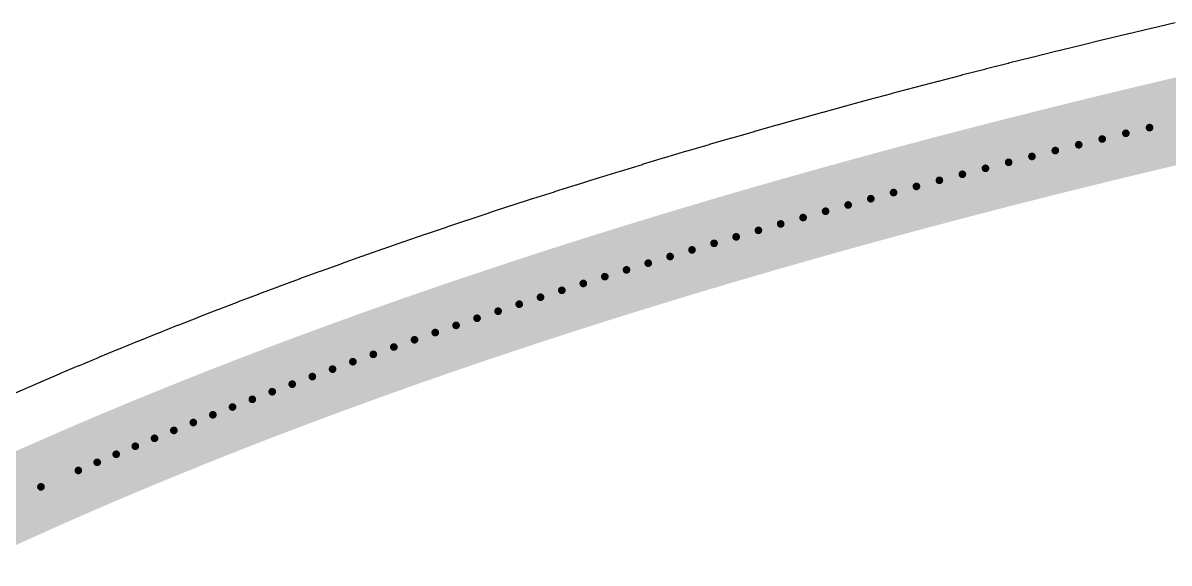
# Model space of a CAD drawing. Header units: millimetres. Extents: x -14 to 86, y -29 to 39.
# Drawn here: x 15.304 to 18.702, y -5.37 to -3.767 of the extents above; entities that cross this region are included whole.
import ezdxf

# ---------------------------------------------------------------- set-up
doc = ezdxf.new("R2010")
doc.units = ezdxf.units.MM
for name, color, linetype in [('BottomLayer', 5, 'Continuous'), ('KeepOutLayer', 6, 'Continuous'), ('Mechanical1', 6, 'Continuous'), ('TopLayer', 1, 'Continuous')]:
    doc.layers.add(name, color=color, linetype=linetype)

msp = doc.modelspace()

# ---------------------------------------------------------------- linework, layer by layer
at = {"layer": 'BottomLayer'}
for p, q in [((18.72041468, -3.7672772), (18.64974172, -3.78385578)), ((18.5778902, -3.80089918), (18.5076846, -3.81774446)), ((18.57826866, -3.80088394), (18.5778902, -3.80089918)), ((18.5786014, -3.80073154), (18.57826866, -3.80088394)), ((18.64904576, -3.78402088), (18.5786014, -3.80073154)), ((18.64940898, -3.784008179999999), (18.64904576, -3.78402088)), ((18.64974172, -3.78385578), (18.64940898, -3.784008179999999)), ((18.43629536, -3.83506726), (18.36656728, -3.8521767)), ((18.43667128, -3.835049479999999), (18.43629536, -3.83506726)), ((18.43700656, -3.83489454), (18.43667128, -3.835049479999999)), ((18.5069734, -3.81791718), (18.43700656, -3.83489454)), ((18.50734424, -3.81790194), (18.5069734, -3.81791718)), ((18.5076846, -3.81774446), (18.50734424, -3.81790194)), ((18.29560984, -3.86978906), (18.2263669, -3.88717028)), ((18.29599592, -3.86976874), (18.29560984, -3.86978906)), ((18.2963439, -3.86960618), (18.29599592, -3.86976874)), ((18.36583068, -3.852359579999999), (18.2963439, -3.86960618)), ((18.36621422, -3.8523418), (18.36583068, -3.852359579999999)), ((18.36656728, -3.8521767), (18.36621422, -3.8523418)), ((18.15588952, -3.90506204), (18.08714188, -3.9227125)), ((18.1562756, -3.90504172), (18.15588952, -3.90506204)), ((18.1566312, -3.90487154), (18.1562756, -3.90504172)), ((18.22562522, -3.8873557), (18.1566312, -3.90487154)), ((18.22601892, -3.88733538), (18.22562522, -3.8873557)), ((18.2263669, -3.88717028), (18.22601892, -3.88733538)), ((18.01710646, -3.94090144), (17.94886428, -3.9588313)), ((18.0175154, -3.94087604), (18.01710646, -3.94090144)), ((18.01787354, -3.94070332), (18.0175154, -3.94087604)), ((18.08636972, -3.92291316), (18.01787354, -3.94070332)), ((18.08677358, -3.9228903), (18.08636972, -3.92291316)), ((18.08714188, -3.9227125), (18.08677358, -3.9228903)), ((17.94808958, -3.9590345), (17.88010394, -3.97709898)), ((17.94850106, -3.959009099999999), (17.94808958, -3.9590345)), ((17.94886428, -3.9588313), (17.94850106, -3.959009099999999)), ((17.81080004, -3.99572734), (17.74333002, -4.01406868)), ((17.81121152, -3.9956994), (17.81080004, -3.99572734)), ((17.8115849, -3.99551398), (17.81121152, -3.9956994)), ((17.879314, -3.9773098), (17.8115849, -3.99551398)), ((17.87973056, -3.97728186), (17.879314, -3.9773098)), ((17.88010394, -3.97709898), (17.87973056, -3.97728186)), ((17.6745138, -4.03299422), (17.60756956, -4.051614959999999)), ((17.67493036, -4.03296374), (17.6745138, -4.03299422)), ((17.67530882, -4.03277324), (17.67493036, -4.03296374)), ((17.74251468, -4.014289659999999), (17.67530882, -4.03277324)), ((17.74294902, -4.01425918), (17.74251468, -4.014289659999999)), ((17.74333002, -4.01406868), (17.74294902, -4.01425918)), ((17.53923086, -4.07084784), (17.4728251, -4.08975306)), ((17.53966774, -4.07081228), (17.53923086, -4.07084784)), ((17.54005636, -4.07061416), (17.53966774, -4.07081228)), ((17.6067339, -4.05184864), (17.54005636, -4.07061416)), ((17.60717586, -4.05181308), (17.6067339, -4.05184864)), ((17.60756956, -4.051614959999999), (17.60717586, -4.05181308)), ((17.40499186, -4.1092882), (17.33912712, -4.12848044)), ((17.40544398, -4.109247559999999), (17.40499186, -4.1092882)), ((17.40585038, -4.10903928), (17.40544398, -4.109247559999999)), ((17.47198944, -4.08999182), (17.40585038, -4.10903928)), ((17.4724314, -4.08995372), (17.47198944, -4.08999182)), ((17.4728251, -4.08975306), (17.4724314, -4.08995372)), ((17.33827368, -4.1287319), (17.27268326, -4.148066379999999)), ((17.33872326, -4.128691259999999), (17.33827368, -4.1287319)), ((17.33912712, -4.12848044), (17.33872326, -4.128691259999999)), ((17.20563488, -4.1680638), (17.14060326, -4.1876853)), ((17.20609208, -4.16802062), (17.20563488, -4.1680638)), ((17.20650356, -4.16780218), (17.20609208, -4.16802062)), ((17.27181204, -4.14832546), (17.20650356, -4.16780218)), ((17.27227178, -4.14828228), (17.27181204, -4.14832546)), ((17.27268326, -4.148066379999999), (17.27227178, -4.14828228)), ((17.07405272, -4.208002759999999), (17.00958498, -4.2279189)), ((17.07453532, -4.20795196), (17.07405272, -4.208002759999999)), ((17.07495696, -4.2077259), (17.07453532, -4.20795196)), ((17.13971172, -4.187957079999999), (17.07495696, -4.2077259)), ((17.14018162, -4.18790882), (17.13971172, -4.187957079999999)), ((17.14060326, -4.1876853), (17.14018162, -4.18790882)), ((17.00868836, -4.2281983), (16.9445051, -4.24825922)), ((17.00916334, -4.2281475), (17.00868836, -4.2281983)), ((17.00958498, -4.2279189), (17.00916334, -4.2281475)), ((16.87876736, -4.26905166), (16.81516576, -4.28940722)), ((16.87926012, -4.268995779999999), (16.87876736, -4.26905166)), ((16.87969446, -4.26875702), (16.87926012, -4.268995779999999)), ((16.94358562, -4.248548779999999), (16.87969446, -4.26875702)), ((16.9440733, -4.24849544), (16.94358562, -4.248548779999999)), ((16.9445051, -4.24825922), (16.9440733, -4.24849544)), ((16.74997158, -4.31052478), (16.68695672, -4.33117752)), ((16.75046942, -4.31046382), (16.74997158, -4.31052478)), ((16.75091138, -4.31021744), (16.75046942, -4.31046382)), ((16.81421834, -4.28971202), (16.75091138, -4.31021744)), ((16.8147238, -4.2896536), (16.81421834, -4.28971202)), ((16.81516576, -4.28940722), (16.8147238, -4.2896536)), ((16.68599152, -4.331495019999999), (16.62327638, -4.35229762)), ((16.68650714, -4.33143152), (16.68599152, -4.331495019999999)), ((16.68695672, -4.33117752), (16.68650714, -4.33143152)), ((16.55889754, -4.37391048), (16.49678438, -4.39501534)), ((16.5594284, -4.37383936), (16.55889754, -4.37391048)), ((16.55989068, -4.3735752), (16.5594284, -4.37383936)), ((16.62230864, -4.3526202), (16.55989068, -4.3735752)), ((16.62282426, -4.35255416), (16.62230864, -4.3526202)), ((16.62327638, -4.35229762), (16.62282426, -4.35255416)), ((16.43297704, -4.41695586), (16.37147094, -4.43836298)), ((16.43351552, -4.416879659999999), (16.43297704, -4.41695586)), ((16.43398796, -4.41660534), (16.43351552, -4.416879659999999)), ((16.49579886, -4.39535062), (16.43398796, -4.41660534)), ((16.49632718, -4.395279499999999), (16.49579886, -4.39535062)), ((16.49678438, -4.39501534), (16.49632718, -4.395279499999999)), ((16.37046002, -4.43871604), (16.30926126, -4.460275559999999)), ((16.37100358, -4.4386373), (16.37046002, -4.43871604)), ((16.37147094, -4.43836298), (16.37100358, -4.4386373)), ((16.24630228, -4.482729159999999), (16.18572836, -4.50459602)), ((16.246856, -4.482645339999999), (16.24630228, -4.482729159999999)), ((16.24733606, -4.48235832), (16.246856, -4.482645339999999)), ((16.30822494, -4.460643859999999), (16.24733606, -4.48235832)), ((16.30877612, -4.46056258), (16.30822494, -4.460643859999999)), ((16.30926126, -4.460275559999999), (16.30877612, -4.46056258)), ((16.18468442, -4.50497702), (16.12442546, -4.52699628)), ((16.18524068, -4.50489066), (16.18468442, -4.50497702)), ((16.18572836, -4.50459602), (16.18524068, -4.50489066)), ((16.06233262, -4.5499655), (16.0027112, -4.57229718)), ((16.06291428, -4.54987152), (16.06233262, -4.5499655)), ((16.06340958, -4.54956672), (16.06291428, -4.54987152)), ((16.12335358, -4.52738998), (16.06340958, -4.54956672)), ((16.12393016, -4.52729854), (16.12335358, -4.52738998)), ((16.12442546, -4.52699628), (16.12393016, -4.52729854)), ((16.00161392, -4.5727112), (15.94231508, -4.59520036)), ((16.0022032, -4.572612139999999), (16.00161392, -4.5727112)), ((16.0027112, -4.57229718), (16.0022032, -4.572612139999999)), ((15.88112648, -4.61869282), (15.82247534, -4.6414944)), ((15.88172846, -4.61858614), (15.88112648, -4.61869282)), ((15.88224408, -4.618261019999999), (15.88172846, -4.61858614)), ((15.94122288, -4.595616919999999), (15.88224408, -4.618261019999999)), ((15.94180962, -4.59551532), (15.94122288, -4.595616919999999)), ((15.94231508, -4.59520036), (15.94180962, -4.59551532)), ((15.82134504, -4.64193636), (15.76301902, -4.664897959999999)), ((15.82195464, -4.641827139999999), (15.82134504, -4.64193636)), ((15.82247534, -4.6414944), (15.82195464, -4.641827139999999)), ((15.70273466, -4.6889289), (15.64507158, -4.712208)), ((15.70335696, -4.68881206), (15.70273466, -4.6889289)), ((15.70388782, -4.68846662), (15.70335696, -4.68881206)), ((15.76187856, -4.66534754), (15.70388782, -4.68846662)), ((15.76249832, -4.665233239999999), (15.76187856, -4.66534754)), ((15.76301902, -4.664897959999999), (15.76249832, -4.665233239999999)), ((15.64391588, -4.712677899999999), (15.58658808, -4.736114479999999)), ((15.64453818, -4.712555979999999), (15.64391588, -4.712677899999999)), ((15.64507158, -4.712208), (15.64453818, -4.712555979999999)), ((15.58539936, -4.7366047), (15.52840938, -4.76020384)), ((15.58603944, -4.736477699999999), (15.58539936, -4.7366047)), ((15.58658808, -4.736114479999999), (15.58603944, -4.736477699999999)), ((15.469362, -4.7849663), (15.4130502, -4.808888019999999)), ((15.47001732, -4.784829139999999), (15.469362, -4.7849663)), ((15.47057104, -4.784455759999999), (15.47001732, -4.784829139999999)), ((15.5272232, -4.7606966), (15.47057104, -4.784455759999999)), ((15.52786836, -4.76056452), (15.5272232, -4.7606966)), ((15.52840938, -4.76020384), (15.52786836, -4.76056452)), ((15.41182846, -4.80941126), (15.3558621, -4.833495539999999)), ((15.41248886, -4.809271559999999), (15.41182846, -4.80941126)), ((15.4130502, -4.808888019999999), (15.41248886, -4.809271559999999)), ((15.35401298, -4.834298179999999), (15.24311404, -4.88295442)), ((15.35501882, -4.834077199999999), (15.35401298, -4.834298179999999)), ((15.3558621, -4.833495539999999), (15.35501882, -4.834077199999999))]:
    msp.add_line(p, q, dxfattribs=at)
at = {"layer": 'KeepOutLayer', "const_width": 0.254}
for points in [[(18.78547424, -4.044622339999999), (18.85638088, -4.0281733)], [(18.64435692, -4.077911579999999), (18.71479874, -4.06120092)], [(18.71479874, -4.06120092), (18.78547424, -4.044622339999999)], [(18.50418194, -4.11173422), (18.57414878, -4.094756859999999)], [(18.57414878, -4.094756859999999), (18.64435692, -4.077911579999999)], [(18.36496708, -4.14609026), (18.43445386, -4.128843659999999)], [(18.43445386, -4.128843659999999), (18.50418194, -4.11173422)], [(18.22673012, -4.18098732), (18.29572414, -4.16347148)], [(18.29572414, -4.16347148), (18.36496708, -4.14609026)], [(18.0894863, -4.21642794), (18.15798248, -4.198637779999999)], [(18.15798248, -4.198637779999999), (18.22673012, -4.18098732)], [(17.95325848, -4.25241974), (18.02124412, -4.234355259999999)], [(18.02124412, -4.234355259999999), (18.0894863, -4.21642794)], [(17.81805936, -4.288965259999999), (17.88552938, -4.270623919999999)], [(17.88552938, -4.270623919999999), (17.95325848, -4.25241974)], [(17.7508535, -4.30744884), (17.81805936, -4.288965259999999)], [(17.61723172, -4.3448351), (17.68390926, -4.32606958)], [(17.68390926, -4.32606958), (17.7508535, -4.30744884)], [(17.4846869, -4.38278778), (17.55082596, -4.36374032)], [(17.55082596, -4.36374032), (17.61723172, -4.3448351)], [(17.35323428, -4.421314499999999), (17.41882216, -4.40198002)], [(17.41882216, -4.40198002), (17.4846869, -4.38278778)], [(17.22289164, -4.46041526), (17.28792326, -4.44079376)], [(17.28792326, -4.44079376), (17.35323428, -4.421314499999999)], [(17.15813942, -4.48018408), (17.22289164, -4.46041526)], [(17.0294935, -4.52016114), (17.09367422, -4.50010022)], [(17.09367422, -4.50010022), (17.15813942, -4.48018408)], [(16.90200074, -4.56072494), (16.96560234, -4.54036938)], [(16.96560234, -4.54036938), (17.0294935, -4.52016114)], [(16.83869378, -4.58123036), (16.90200074, -4.56072494)], [(16.71296378, -4.6226857), (16.77567892, -4.601883099999999)], [(16.77567892, -4.601883099999999), (16.83869378, -4.58123036)], [(16.58843266, -4.66474302), (16.65054582, -4.643638159999999)], [(16.65054582, -4.643638159999999), (16.71296378, -4.6226857)], [(16.52661922, -4.685997739999999), (16.58843266, -4.66474302)], [(16.4039169, -4.72896438), (16.46511566, -4.70740486)], [(16.46511566, -4.70740486), (16.52661922, -4.685997739999999)], [(16.34303056, -4.75067884), (16.4039169, -4.72896438)], [(16.22219768, -4.79456496), (16.28245664, -4.772545699999999)], [(16.28245664, -4.772545699999999), (16.34303056, -4.75067884)], [(16.16225368, -4.8167417), (16.22219768, -4.79456496)], [(16.04332834, -4.86156254), (16.10262972, -4.83907338)], [(16.10262972, -4.83907338), (16.16225368, -4.8167417)], [(15.9256984, -4.90700822), (15.98434954, -4.884206639999999)], [(15.98434954, -4.884206639999999), (16.04332834, -4.86156254)], [(15.86737238, -4.929969819999999), (15.9256984, -4.90700822)], [(15.8093791, -4.9530889), (15.86737238, -4.929969819999999)], [(15.69438822, -4.99980458), (15.75171602, -4.976368)], [(15.75171602, -4.976368), (15.8093791, -4.9530889)], [(15.63739824, -5.023403719999999), (15.69438822, -4.99980458)], [(15.52443428, -5.0710846), (15.58074608, -5.04716288)], [(15.58074608, -5.04716288), (15.63739824, -5.023403719999999)], [(15.46846792, -5.09516888), (15.52443428, -5.0710846)], [(15.35756644, -5.14382512), (15.46846792, -5.09516888)], [(15.2480391, -5.19312652), (15.35756644, -5.14382512)], [(15.13987828, -5.24307054), (15.2480391, -5.19312652)]]:
    msp.add_lwpolyline(points, dxfattribs=at)
at = {"layer": 'KeepOutLayer', "const_width": 0.127}
for points in [[(18.65129874, -4.06120092, 1), (18.77829874, -4.06120092, 1)], [(18.65129874, -4.06120092, 1), (18.77829874, -4.06120092, 1)], [(18.72197424, -4.044622339999999, 1), (18.84897424, -4.044622339999999, 1)], [(18.72197424, -4.044622339999999, 1), (18.84897424, -4.044622339999999, 1)], [(18.51064878, -4.094756859999999, 1), (18.63764878, -4.094756859999999, 1)], [(18.51064878, -4.094756859999999, 1), (18.63764878, -4.094756859999999, 1)], [(18.58085692, -4.077911579999999, 1), (18.70785692, -4.077911579999999, 1)], [(18.58085692, -4.077911579999999, 1), (18.70785692, -4.077911579999999, 1)], [(18.37095386, -4.128843659999999, 1), (18.49795386, -4.128843659999999, 1)], [(18.37095386, -4.128843659999999, 1), (18.49795386, -4.128843659999999, 1)], [(18.44068194, -4.11173422, 1), (18.56768194, -4.11173422, 1)], [(18.44068194, -4.11173422, 1), (18.56768194, -4.11173422, 1)], [(18.23222414, -4.16347148, 1), (18.35922414, -4.16347148, 1)], [(18.23222414, -4.16347148, 1), (18.35922414, -4.16347148, 1)], [(18.30146708, -4.14609026, 1), (18.42846708, -4.14609026, 1)], [(18.30146708, -4.14609026, 1), (18.42846708, -4.14609026, 1)], [(18.09448248, -4.198637779999999, 1), (18.22148248, -4.198637779999999, 1)], [(18.09448248, -4.198637779999999, 1), (18.22148248, -4.198637779999999, 1)], [(18.16323012, -4.18098732, 1), (18.29023012, -4.18098732, 1)], [(18.16323012, -4.18098732, 1), (18.29023012, -4.18098732, 1)], [(17.95774412, -4.234355259999999, 1), (18.08474412, -4.234355259999999, 1)], [(17.95774412, -4.234355259999999, 1), (18.08474412, -4.234355259999999, 1)], [(18.0259863, -4.21642794, 1), (18.1529863, -4.21642794, 1)], [(18.0259863, -4.21642794, 1), (18.1529863, -4.21642794, 1)], [(17.82202938, -4.270623919999999, 1), (17.94902938, -4.270623919999999, 1)], [(17.82202938, -4.270623919999999, 1), (17.94902938, -4.270623919999999, 1)], [(17.88975848, -4.25241974, 1), (18.01675848, -4.25241974, 1)], [(17.88975848, -4.25241974, 1), (18.01675848, -4.25241974, 1)], [(17.75455936, -4.288965259999999, 1), (17.88155936, -4.288965259999999, 1)], [(17.75455936, -4.288965259999999, 1), (17.88155936, -4.288965259999999, 1)], [(17.62040926, -4.32606958, 1), (17.74740926, -4.32606958, 1)], [(17.62040926, -4.32606958, 1), (17.74740926, -4.32606958, 1)], [(17.6873535, -4.30744884, 1), (17.8143535, -4.30744884, 1)], [(17.6873535, -4.30744884, 1), (17.8143535, -4.30744884, 1)], [(17.48732596, -4.36374032, 1), (17.61432596, -4.36374032, 1)], [(17.48732596, -4.36374032, 1), (17.61432596, -4.36374032, 1)], [(17.55373172, -4.3448351, 1), (17.68073172, -4.3448351, 1)], [(17.55373172, -4.3448351, 1), (17.68073172, -4.3448351, 1)], [(17.35532216, -4.40198002, 1), (17.48232216, -4.40198002, 1)], [(17.35532216, -4.40198002, 1), (17.48232216, -4.40198002, 1)], [(17.4211869, -4.38278778, 1), (17.5481869, -4.38278778, 1)], [(17.4211869, -4.38278778, 1), (17.5481869, -4.38278778, 1)], [(17.22442326, -4.44079376, 1), (17.35142326, -4.44079376, 1)], [(17.22442326, -4.44079376, 1), (17.35142326, -4.44079376, 1)], [(17.28973428, -4.421314499999999, 1), (17.41673428, -4.421314499999999, 1)], [(17.28973428, -4.421314499999999, 1), (17.41673428, -4.421314499999999, 1)], [(17.15939164, -4.46041526, 1), (17.28639164, -4.46041526, 1)], [(17.15939164, -4.46041526, 1), (17.28639164, -4.46041526, 1)], [(17.03017422, -4.50010022, 1), (17.15717422, -4.50010022, 1)], [(17.03017422, -4.50010022, 1), (17.15717422, -4.50010022, 1)], [(17.09463942, -4.48018408, 1), (17.22163942, -4.48018408, 1)], [(17.09463942, -4.48018408, 1), (17.22163942, -4.48018408, 1)], [(16.90210234, -4.54036938, 1), (17.02910234, -4.54036938, 1)], [(16.90210234, -4.54036938, 1), (17.02910234, -4.54036938, 1)], [(16.9659935, -4.52016114, 1), (17.0929935, -4.52016114, 1)], [(16.9659935, -4.52016114, 1), (17.0929935, -4.52016114, 1)], [(16.83850074, -4.56072494, 1), (16.96550074, -4.56072494, 1)], [(16.83850074, -4.56072494, 1), (16.96550074, -4.56072494, 1)], [(16.71217892, -4.601883099999999, 1), (16.83917892, -4.601883099999999, 1)], [(16.71217892, -4.601883099999999, 1), (16.83917892, -4.601883099999999, 1)], [(16.77519378, -4.58123036, 1), (16.90219378, -4.58123036, 1)], [(16.77519378, -4.58123036, 1), (16.90219378, -4.58123036, 1)], [(16.58704582, -4.643638159999999, 1), (16.71404582, -4.643638159999999, 1)], [(16.58704582, -4.643638159999999, 1), (16.71404582, -4.643638159999999, 1)], [(16.64946378, -4.6226857, 1), (16.77646378, -4.6226857, 1)], [(16.64946378, -4.6226857, 1), (16.77646378, -4.6226857, 1)], [(16.52493266, -4.66474302, 1), (16.65193266, -4.66474302, 1)], [(16.52493266, -4.66474302, 1), (16.65193266, -4.66474302, 1)], [(16.40161566, -4.70740486, 1), (16.52861566, -4.70740486, 1)], [(16.40161566, -4.70740486, 1), (16.52861566, -4.70740486, 1)], [(16.46311922, -4.685997739999999, 1), (16.59011922, -4.685997739999999, 1)], [(16.46311922, -4.685997739999999, 1), (16.59011922, -4.685997739999999, 1)], [(16.3404169, -4.72896438, 1), (16.4674169, -4.72896438, 1)], [(16.3404169, -4.72896438, 1), (16.4674169, -4.72896438, 1)], [(16.21895664, -4.772545699999999, 1), (16.34595664, -4.772545699999999, 1)], [(16.21895664, -4.772545699999999, 1), (16.34595664, -4.772545699999999, 1)], [(16.27953056, -4.75067884, 1), (16.40653056, -4.75067884, 1)], [(16.27953056, -4.75067884, 1), (16.40653056, -4.75067884, 1)], [(16.15869768, -4.79456496, 1), (16.28569768, -4.79456496, 1)], [(16.15869768, -4.79456496, 1), (16.28569768, -4.79456496, 1)], [(16.03912972, -4.83907338, 1), (16.16612972, -4.83907338, 1)], [(16.03912972, -4.83907338, 1), (16.16612972, -4.83907338, 1)], [(16.09875368, -4.8167417, 1), (16.22575368, -4.8167417, 1)], [(16.09875368, -4.8167417, 1), (16.22575368, -4.8167417, 1)], [(15.92084954, -4.884206639999999, 1), (16.04784954, -4.884206639999999, 1)], [(15.92084954, -4.884206639999999, 1), (16.04784954, -4.884206639999999, 1)], [(15.97982834, -4.86156254, 1), (16.10682834, -4.86156254, 1)], [(15.97982834, -4.86156254, 1), (16.10682834, -4.86156254, 1)], [(15.8621984, -4.90700822, 1), (15.9891984, -4.90700822, 1)], [(15.8621984, -4.90700822, 1), (15.9891984, -4.90700822, 1)], [(15.80387238, -4.929969819999999, 1), (15.93087238, -4.929969819999999, 1)], [(15.80387238, -4.929969819999999, 1), (15.93087238, -4.929969819999999, 1)], [(15.68821602, -4.976368, 1), (15.81521602, -4.976368, 1)], [(15.68821602, -4.976368, 1), (15.81521602, -4.976368, 1)], [(15.7458791, -4.9530889, 1), (15.8728791, -4.9530889, 1)], [(15.7458791, -4.9530889, 1), (15.8728791, -4.9530889, 1)], [(15.63088822, -4.99980458, 1), (15.75788822, -4.99980458, 1)], [(15.63088822, -4.99980458, 1), (15.75788822, -4.99980458, 1)], [(15.51724608, -5.04716288, 1), (15.64424608, -5.04716288, 1)], [(15.51724608, -5.04716288, 1), (15.64424608, -5.04716288, 1)], [(15.57389824, -5.023403719999999, 1), (15.70089824, -5.023403719999999, 1)], [(15.57389824, -5.023403719999999, 1), (15.70089824, -5.023403719999999, 1)], [(15.46093428, -5.0710846, 1), (15.58793428, -5.0710846, 1)], [(15.46093428, -5.0710846, 1), (15.58793428, -5.0710846, 1)], [(15.40496792, -5.09516888, 1), (15.53196792, -5.09516888, 1)], [(15.40496792, -5.09516888, 1), (15.53196792, -5.09516888, 1)], [(15.29406644, -5.14382512, 1), (15.42106644, -5.14382512, 1)], [(15.29406644, -5.14382512, 1), (15.42106644, -5.14382512, 1)], [(15.1845391, -5.19312652, 1), (15.3115391, -5.19312652, 1)], [(15.1845391, -5.19312652, 1), (15.3115391, -5.19312652, 1)]]:
    msp.add_lwpolyline(points, format="xyb", close=True, dxfattribs=at)
at = {"layer": 'Mechanical1', "const_width": 0.02269998}
for points in [[(18.57414878, -4.094756859999999), (18.64435692, -4.077911579999999)], [(18.64435692, -4.077911579999999), (18.71479874, -4.06120092)], [(18.43445386, -4.128843659999999), (18.50418194, -4.11173422)], [(18.50418194, -4.11173422), (18.57414878, -4.094756859999999)], [(18.29572414, -4.16347148), (18.36496708, -4.14609026)], [(18.36496708, -4.14609026), (18.43445386, -4.128843659999999)], [(18.15798248, -4.198637779999999), (18.22673012, -4.18098732)], [(18.22673012, -4.18098732), (18.29572414, -4.16347148)], [(18.02124412, -4.234355259999999), (18.0894863, -4.21642794)], [(18.0894863, -4.21642794), (18.15798248, -4.198637779999999)], [(17.88552938, -4.270623919999999), (17.95325848, -4.25241974)], [(17.95325848, -4.25241974), (18.02124412, -4.234355259999999)], [(17.7508535, -4.30744884), (17.81805936, -4.288965259999999)], [(17.81805936, -4.288965259999999), (17.88552938, -4.270623919999999)], [(17.61723172, -4.3448351), (17.68390926, -4.32606958)], [(17.68390926, -4.32606958), (17.7508535, -4.30744884)], [(17.55082596, -4.36374032), (17.61723172, -4.3448351)], [(17.41882216, -4.40198002), (17.4846869, -4.38278778)], [(17.4846869, -4.38278778), (17.55082596, -4.36374032)], [(17.28792326, -4.44079376), (17.35323428, -4.421314499999999)], [(17.35323428, -4.421314499999999), (17.41882216, -4.40198002)], [(17.15813942, -4.48018408), (17.22289164, -4.46041526)], [(17.22289164, -4.46041526), (17.28792326, -4.44079376)], [(17.09367422, -4.50010022), (17.15813942, -4.48018408)], [(16.96560234, -4.54036938), (17.0294935, -4.52016114)], [(17.0294935, -4.52016114), (17.09367422, -4.50010022)], [(16.83869378, -4.58123036), (16.90200074, -4.56072494)], [(16.90200074, -4.56072494), (16.96560234, -4.54036938)], [(16.77567892, -4.601883099999999), (16.83869378, -4.58123036)], [(16.65054582, -4.643638159999999), (16.71296378, -4.6226857)], [(16.71296378, -4.6226857), (16.77567892, -4.601883099999999)], [(16.52661922, -4.685997739999999), (16.58843266, -4.66474302)], [(16.58843266, -4.66474302), (16.65054582, -4.643638159999999)], [(16.46511566, -4.70740486), (16.52661922, -4.685997739999999)], [(16.34303056, -4.75067884), (16.4039169, -4.72896438)], [(16.4039169, -4.72896438), (16.46511566, -4.70740486)], [(16.28245664, -4.772545699999999), (16.34303056, -4.75067884)], [(16.16225368, -4.8167417), (16.22219768, -4.79456496)], [(16.22219768, -4.79456496), (16.28245664, -4.772545699999999)], [(16.10262972, -4.83907338), (16.16225368, -4.8167417)], [(15.98434954, -4.884206639999999), (16.04332834, -4.86156254)], [(16.04332834, -4.86156254), (16.10262972, -4.83907338)], [(15.9256984, -4.90700822), (15.98434954, -4.884206639999999)], [(15.8093791, -4.9530889), (15.86737238, -4.929969819999999)], [(15.86737238, -4.929969819999999), (15.9256984, -4.90700822)], [(15.75171602, -4.976368), (15.8093791, -4.9530889)], [(15.63739824, -5.023403719999999), (15.69438822, -4.99980458)], [(15.69438822, -4.99980458), (15.75171602, -4.976368)], [(15.58074608, -5.04716288), (15.63739824, -5.023403719999999)], [(15.46846792, -5.09516888), (15.52443428, -5.0710846)], [(15.52443428, -5.0710846), (15.58074608, -5.04716288)], [(15.35756644, -5.14382512), (15.46846792, -5.09516888)], [(15.2480391, -5.19312652), (15.35756644, -5.14382512)]]:
    msp.add_lwpolyline(points, dxfattribs=at)
at = {"layer": 'Mechanical1', "const_width": 0.01134872}
for points in [[(18.63868256, -4.077911579999999, 1), (18.65003128, -4.077911579999999, 1)], [(18.63868256, -4.077911579999999, 1), (18.65003128, -4.077911579999999, 1)], [(18.49850758, -4.11173422, 1), (18.5098563, -4.11173422, 1)], [(18.49850758, -4.11173422, 1), (18.5098563, -4.11173422, 1)], [(18.56847442, -4.094756859999999, 1), (18.57982314, -4.094756859999999, 1)], [(18.56847442, -4.094756859999999, 1), (18.57982314, -4.094756859999999, 1)], [(18.35929272, -4.14609026, 1), (18.37064144, -4.14609026, 1)], [(18.35929272, -4.14609026, 1), (18.37064144, -4.14609026, 1)], [(18.4287795, -4.128843659999999, 1), (18.44012822, -4.128843659999999, 1)], [(18.4287795, -4.128843659999999, 1), (18.44012822, -4.128843659999999, 1)], [(18.22105576, -4.18098732, 1), (18.23240448, -4.18098732, 1)], [(18.22105576, -4.18098732, 1), (18.23240448, -4.18098732, 1)], [(18.29004978, -4.16347148, 1), (18.3013985, -4.16347148, 1)], [(18.29004978, -4.16347148, 1), (18.3013985, -4.16347148, 1)], [(18.08381194, -4.21642794, 1), (18.09516066, -4.21642794, 1)], [(18.08381194, -4.21642794, 1), (18.09516066, -4.21642794, 1)], [(18.15230812, -4.198637779999999, 1), (18.16365684, -4.198637779999999, 1)], [(18.15230812, -4.198637779999999, 1), (18.16365684, -4.198637779999999, 1)], [(17.94758412, -4.25241974, 1), (17.95893284, -4.25241974, 1)], [(17.94758412, -4.25241974, 1), (17.95893284, -4.25241974, 1)], [(18.01556976, -4.234355259999999, 1), (18.02691848, -4.234355259999999, 1)], [(18.01556976, -4.234355259999999, 1), (18.02691848, -4.234355259999999, 1)], [(17.812385, -4.288965259999999, 1), (17.82373372, -4.288965259999999, 1)], [(17.812385, -4.288965259999999, 1), (17.82373372, -4.288965259999999, 1)], [(17.87985502, -4.270623919999999, 1), (17.89120374, -4.270623919999999, 1)], [(17.87985502, -4.270623919999999, 1), (17.89120374, -4.270623919999999, 1)], [(17.6782349, -4.32606958, 1), (17.68958362, -4.32606958, 1)], [(17.6782349, -4.32606958, 1), (17.68958362, -4.32606958, 1)], [(17.74517914, -4.30744884, 1), (17.75652786, -4.30744884, 1)], [(17.74517914, -4.30744884, 1), (17.75652786, -4.30744884, 1)], [(17.61155736, -4.3448351, 1), (17.62290608, -4.3448351, 1)], [(17.61155736, -4.3448351, 1), (17.62290608, -4.3448351, 1)], [(17.47901254, -4.38278778, 1), (17.49036126, -4.38278778, 1)], [(17.47901254, -4.38278778, 1), (17.49036126, -4.38278778, 1)], [(17.5451516, -4.36374032, 1), (17.55650032, -4.36374032, 1)], [(17.5451516, -4.36374032, 1), (17.55650032, -4.36374032, 1)], [(17.34755992, -4.421314499999999, 1), (17.35890864, -4.421314499999999, 1)], [(17.34755992, -4.421314499999999, 1), (17.35890864, -4.421314499999999, 1)], [(17.4131478, -4.40198002, 1), (17.42449652, -4.40198002, 1)], [(17.4131478, -4.40198002, 1), (17.42449652, -4.40198002, 1)], [(17.21721728, -4.46041526, 1), (17.228566, -4.46041526, 1)], [(17.21721728, -4.46041526, 1), (17.228566, -4.46041526, 1)], [(17.2822489, -4.44079376, 1), (17.29359762, -4.44079376, 1)], [(17.2822489, -4.44079376, 1), (17.29359762, -4.44079376, 1)], [(17.15246506, -4.48018408, 1), (17.16381378, -4.48018408, 1)], [(17.15246506, -4.48018408, 1), (17.16381378, -4.48018408, 1)], [(17.02381914, -4.52016114, 1), (17.03516786, -4.52016114, 1)], [(17.02381914, -4.52016114, 1), (17.03516786, -4.52016114, 1)], [(17.08799986, -4.50010022, 1), (17.09934858, -4.50010022, 1)], [(17.08799986, -4.50010022, 1), (17.09934858, -4.50010022, 1)], [(16.89632638, -4.56072494, 1), (16.9076751, -4.56072494, 1)], [(16.89632638, -4.56072494, 1), (16.9076751, -4.56072494, 1)], [(16.95992798, -4.54036938, 1), (16.9712767, -4.54036938, 1)], [(16.95992798, -4.54036938, 1), (16.9712767, -4.54036938, 1)], [(16.83301942, -4.58123036, 1), (16.84436814, -4.58123036, 1)], [(16.83301942, -4.58123036, 1), (16.84436814, -4.58123036, 1)], [(16.70728942, -4.6226857, 1), (16.71863814, -4.6226857, 1)], [(16.70728942, -4.6226857, 1), (16.71863814, -4.6226857, 1)], [(16.77000456, -4.601883099999999, 1), (16.78135328, -4.601883099999999, 1)], [(16.77000456, -4.601883099999999, 1), (16.78135328, -4.601883099999999, 1)], [(16.5827583, -4.66474302, 1), (16.59410702, -4.66474302, 1)], [(16.5827583, -4.66474302, 1), (16.59410702, -4.66474302, 1)], [(16.64487146, -4.643638159999999, 1), (16.65622018, -4.643638159999999, 1)], [(16.64487146, -4.643638159999999, 1), (16.65622018, -4.643638159999999, 1)], [(16.52094486, -4.685997739999999, 1), (16.53229358, -4.685997739999999, 1)], [(16.52094486, -4.685997739999999, 1), (16.53229358, -4.685997739999999, 1)], [(16.39824254, -4.72896438, 1), (16.40959126, -4.72896438, 1)], [(16.39824254, -4.72896438, 1), (16.40959126, -4.72896438, 1)], [(16.4594413, -4.70740486, 1), (16.47079002, -4.70740486, 1)], [(16.4594413, -4.70740486, 1), (16.47079002, -4.70740486, 1)], [(16.3373562, -4.75067884, 1), (16.34870492, -4.75067884, 1)], [(16.3373562, -4.75067884, 1), (16.34870492, -4.75067884, 1)], [(16.21652332, -4.79456496, 1), (16.22787204, -4.79456496, 1)], [(16.21652332, -4.79456496, 1), (16.22787204, -4.79456496, 1)], [(16.27678228, -4.772545699999999, 1), (16.288131, -4.772545699999999, 1)], [(16.27678228, -4.772545699999999, 1), (16.288131, -4.772545699999999, 1)], [(16.15657932, -4.8167417, 1), (16.16792804, -4.8167417, 1)], [(16.15657932, -4.8167417, 1), (16.16792804, -4.8167417, 1)], [(16.03765398, -4.86156254, 1), (16.0490027, -4.86156254, 1)], [(16.03765398, -4.86156254, 1), (16.0490027, -4.86156254, 1)], [(16.09695536, -4.83907338, 1), (16.10830408, -4.83907338, 1)], [(16.09695536, -4.83907338, 1), (16.10830408, -4.83907338, 1)], [(15.97867518, -4.884206639999999, 1), (15.9900239, -4.884206639999999, 1)], [(15.97867518, -4.884206639999999, 1), (15.9900239, -4.884206639999999, 1)], [(15.86169802, -4.929969819999999, 1), (15.87304674, -4.929969819999999, 1)], [(15.86169802, -4.929969819999999, 1), (15.87304674, -4.929969819999999, 1)], [(15.92002404, -4.90700822, 1), (15.93137276, -4.90700822, 1)], [(15.92002404, -4.90700822, 1), (15.93137276, -4.90700822, 1)], [(15.80370474, -4.9530889, 1), (15.81505346, -4.9530889, 1)], [(15.80370474, -4.9530889, 1), (15.81505346, -4.9530889, 1)], [(15.68871386, -4.99980458, 1), (15.70006258, -4.99980458, 1)], [(15.68871386, -4.99980458, 1), (15.70006258, -4.99980458, 1)], [(15.74604166, -4.976368, 1), (15.75739038, -4.976368, 1)], [(15.74604166, -4.976368, 1), (15.75739038, -4.976368, 1)], [(15.63172388, -5.023403719999999, 1), (15.6430726, -5.023403719999999, 1)], [(15.63172388, -5.023403719999999, 1), (15.6430726, -5.023403719999999, 1)], [(15.51875992, -5.0710846, 1), (15.53010864, -5.0710846, 1)], [(15.51875992, -5.0710846, 1), (15.53010864, -5.0710846, 1)], [(15.57507172, -5.04716288, 1), (15.58642044, -5.04716288, 1)], [(15.57507172, -5.04716288, 1), (15.58642044, -5.04716288, 1)], [(15.46279356, -5.09516888, 1), (15.47414228, -5.09516888, 1)], [(15.46279356, -5.09516888, 1), (15.47414228, -5.09516888, 1)], [(15.35189208, -5.14382512, 1), (15.3632408, -5.14382512, 1)], [(15.35189208, -5.14382512, 1), (15.3632408, -5.14382512, 1)]]:
    msp.add_lwpolyline(points, format="xyb", close=True, dxfattribs=at)
at = {"layer": 'TopLayer'}
for p, q in [((18.72041468, -3.7672772), (18.64974172, -3.78385578)), ((18.5778902, -3.80089918), (18.5076846, -3.81774446)), ((18.57826866, -3.80088394), (18.5778902, -3.80089918)), ((18.5786014, -3.80073154), (18.57826866, -3.80088394)), ((18.64904576, -3.78402088), (18.5786014, -3.80073154)), ((18.64940898, -3.784008179999999), (18.64904576, -3.78402088)), ((18.64974172, -3.78385578), (18.64940898, -3.784008179999999)), ((18.43629536, -3.83506726), (18.36656728, -3.8521767)), ((18.43667128, -3.835049479999999), (18.43629536, -3.83506726)), ((18.43700656, -3.83489454), (18.43667128, -3.835049479999999)), ((18.5069734, -3.81791718), (18.43700656, -3.83489454)), ((18.50734424, -3.81790194), (18.5069734, -3.81791718)), ((18.5076846, -3.81774446), (18.50734424, -3.81790194)), ((18.29560984, -3.86978906), (18.2263669, -3.88717028)), ((18.29599592, -3.86976874), (18.29560984, -3.86978906)), ((18.2963439, -3.86960618), (18.29599592, -3.86976874)), ((18.36583068, -3.852359579999999), (18.2963439, -3.86960618)), ((18.36621422, -3.8523418), (18.36583068, -3.852359579999999)), ((18.36656728, -3.8521767), (18.36621422, -3.8523418)), ((18.15588952, -3.90506204), (18.08714188, -3.9227125)), ((18.1562756, -3.90504172), (18.15588952, -3.90506204)), ((18.1566312, -3.90487154), (18.1562756, -3.90504172)), ((18.22562522, -3.8873557), (18.1566312, -3.90487154)), ((18.22601892, -3.88733538), (18.22562522, -3.8873557)), ((18.2263669, -3.88717028), (18.22601892, -3.88733538)), ((18.01710646, -3.94090144), (17.94886428, -3.9588313)), ((18.0175154, -3.94087604), (18.01710646, -3.94090144)), ((18.01787354, -3.94070332), (18.0175154, -3.94087604)), ((18.08636972, -3.92291316), (18.01787354, -3.94070332)), ((18.08677358, -3.9228903), (18.08636972, -3.92291316)), ((18.08714188, -3.9227125), (18.08677358, -3.9228903)), ((17.94808958, -3.9590345), (17.88010394, -3.97709898)), ((17.94850106, -3.959009099999999), (17.94808958, -3.9590345)), ((17.94886428, -3.9588313), (17.94850106, -3.959009099999999)), ((17.81080004, -3.99572734), (17.74333002, -4.01406868)), ((17.81121152, -3.9956994), (17.81080004, -3.99572734)), ((17.8115849, -3.99551398), (17.81121152, -3.9956994)), ((17.879314, -3.9773098), (17.8115849, -3.99551398)), ((17.87973056, -3.97728186), (17.879314, -3.9773098)), ((17.88010394, -3.97709898), (17.87973056, -3.97728186)), ((17.6745138, -4.03299422), (17.60756956, -4.051614959999999)), ((17.67493036, -4.03296374), (17.6745138, -4.03299422)), ((17.67530882, -4.03277324), (17.67493036, -4.03296374)), ((17.74251468, -4.014289659999999), (17.67530882, -4.03277324)), ((17.74294902, -4.01425918), (17.74251468, -4.014289659999999)), ((17.74333002, -4.01406868), (17.74294902, -4.01425918)), ((17.53923086, -4.07084784), (17.4728251, -4.08975306)), ((17.53966774, -4.07081228), (17.53923086, -4.07084784)), ((17.54005636, -4.07061416), (17.53966774, -4.07081228)), ((17.6067339, -4.05184864), (17.54005636, -4.07061416)), ((17.60717586, -4.05181308), (17.6067339, -4.05184864)), ((17.60756956, -4.051614959999999), (17.60717586, -4.05181308)), ((17.40499186, -4.1092882), (17.33912712, -4.12848044)), ((17.40544398, -4.109247559999999), (17.40499186, -4.1092882)), ((17.40585038, -4.10903928), (17.40544398, -4.109247559999999)), ((17.47198944, -4.08999182), (17.40585038, -4.10903928)), ((17.4724314, -4.08995372), (17.47198944, -4.08999182)), ((17.4728251, -4.08975306), (17.4724314, -4.08995372)), ((17.33827368, -4.1287319), (17.27268326, -4.148066379999999)), ((17.33872326, -4.128691259999999), (17.33827368, -4.1287319)), ((17.33912712, -4.12848044), (17.33872326, -4.128691259999999)), ((17.20563488, -4.1680638), (17.14060326, -4.1876853)), ((17.20609208, -4.16802062), (17.20563488, -4.1680638)), ((17.20650356, -4.16780218), (17.20609208, -4.16802062)), ((17.27181204, -4.14832546), (17.20650356, -4.16780218)), ((17.27227178, -4.14828228), (17.27181204, -4.14832546)), ((17.27268326, -4.148066379999999), (17.27227178, -4.14828228)), ((17.07405272, -4.208002759999999), (17.00958498, -4.2279189)), ((17.07453532, -4.20795196), (17.07405272, -4.208002759999999)), ((17.07495696, -4.2077259), (17.07453532, -4.20795196)), ((17.13971172, -4.187957079999999), (17.07495696, -4.2077259)), ((17.14018162, -4.18790882), (17.13971172, -4.187957079999999)), ((17.14060326, -4.1876853), (17.14018162, -4.18790882)), ((17.00868836, -4.2281983), (16.9445051, -4.24825922)), ((17.00916334, -4.2281475), (17.00868836, -4.2281983)), ((17.00958498, -4.2279189), (17.00916334, -4.2281475)), ((16.87876736, -4.26905166), (16.81516576, -4.28940722)), ((16.87926012, -4.268995779999999), (16.87876736, -4.26905166)), ((16.87969446, -4.26875702), (16.87926012, -4.268995779999999)), ((16.94358562, -4.248548779999999), (16.87969446, -4.26875702)), ((16.9440733, -4.24849544), (16.94358562, -4.248548779999999)), ((16.9445051, -4.24825922), (16.9440733, -4.24849544)), ((16.74997158, -4.31052478), (16.68695672, -4.33117752)), ((16.75046942, -4.31046382), (16.74997158, -4.31052478)), ((16.75091138, -4.31021744), (16.75046942, -4.31046382)), ((16.81421834, -4.28971202), (16.75091138, -4.31021744)), ((16.8147238, -4.2896536), (16.81421834, -4.28971202)), ((16.81516576, -4.28940722), (16.8147238, -4.2896536)), ((16.68599152, -4.331495019999999), (16.62327638, -4.35229762)), ((16.68650714, -4.33143152), (16.68599152, -4.331495019999999)), ((16.68695672, -4.33117752), (16.68650714, -4.33143152)), ((16.55889754, -4.37391048), (16.49678438, -4.39501534)), ((16.5594284, -4.37383936), (16.55889754, -4.37391048)), ((16.55989068, -4.3735752), (16.5594284, -4.37383936)), ((16.62230864, -4.3526202), (16.55989068, -4.3735752)), ((16.62282426, -4.35255416), (16.62230864, -4.3526202)), ((16.62327638, -4.35229762), (16.62282426, -4.35255416)), ((16.43297704, -4.41695586), (16.37147094, -4.43836298)), ((16.43351552, -4.416879659999999), (16.43297704, -4.41695586)), ((16.43398796, -4.41660534), (16.43351552, -4.416879659999999)), ((16.49579886, -4.39535062), (16.43398796, -4.41660534)), ((16.49632718, -4.395279499999999), (16.49579886, -4.39535062)), ((16.49678438, -4.39501534), (16.49632718, -4.395279499999999)), ((16.37046002, -4.43871604), (16.30926126, -4.460275559999999)), ((16.37100358, -4.4386373), (16.37046002, -4.43871604)), ((16.37147094, -4.43836298), (16.37100358, -4.4386373)), ((16.24630228, -4.482729159999999), (16.18572836, -4.50459602)), ((16.246856, -4.482645339999999), (16.24630228, -4.482729159999999)), ((16.24733606, -4.48235832), (16.246856, -4.482645339999999)), ((16.30822494, -4.460643859999999), (16.24733606, -4.48235832)), ((16.30877612, -4.46056258), (16.30822494, -4.460643859999999)), ((16.30926126, -4.460275559999999), (16.30877612, -4.46056258)), ((16.18468442, -4.50497702), (16.12442546, -4.52699628)), ((16.18524068, -4.50489066), (16.18468442, -4.50497702)), ((16.18572836, -4.50459602), (16.18524068, -4.50489066)), ((16.06233262, -4.5499655), (16.0027112, -4.57229718)), ((16.06291428, -4.54987152), (16.06233262, -4.5499655)), ((16.06340958, -4.54956672), (16.06291428, -4.54987152)), ((16.12335358, -4.52738998), (16.06340958, -4.54956672)), ((16.12393016, -4.52729854), (16.12335358, -4.52738998)), ((16.12442546, -4.52699628), (16.12393016, -4.52729854)), ((16.00161392, -4.5727112), (15.94231508, -4.59520036)), ((16.0022032, -4.572612139999999), (16.00161392, -4.5727112)), ((16.0027112, -4.57229718), (16.0022032, -4.572612139999999)), ((15.88112648, -4.61869282), (15.82247534, -4.6414944)), ((15.88172846, -4.61858614), (15.88112648, -4.61869282)), ((15.88224408, -4.618261019999999), (15.88172846, -4.61858614)), ((15.94122288, -4.595616919999999), (15.88224408, -4.618261019999999)), ((15.94180962, -4.59551532), (15.94122288, -4.595616919999999)), ((15.94231508, -4.59520036), (15.94180962, -4.59551532)), ((15.82134504, -4.64193636), (15.76301902, -4.664897959999999)), ((15.82195464, -4.641827139999999), (15.82134504, -4.64193636)), ((15.82247534, -4.6414944), (15.82195464, -4.641827139999999)), ((15.70273466, -4.6889289), (15.64507158, -4.712208)), ((15.70335696, -4.68881206), (15.70273466, -4.6889289)), ((15.70388782, -4.68846662), (15.70335696, -4.68881206)), ((15.76187856, -4.66534754), (15.70388782, -4.68846662)), ((15.76249832, -4.665233239999999), (15.76187856, -4.66534754)), ((15.76301902, -4.664897959999999), (15.76249832, -4.665233239999999)), ((15.64391588, -4.712677899999999), (15.58658808, -4.736114479999999)), ((15.64453818, -4.712555979999999), (15.64391588, -4.712677899999999)), ((15.64507158, -4.712208), (15.64453818, -4.712555979999999)), ((15.58539936, -4.7366047), (15.52840938, -4.76020384)), ((15.58603944, -4.736477699999999), (15.58539936, -4.7366047)), ((15.58658808, -4.736114479999999), (15.58603944, -4.736477699999999)), ((15.469362, -4.7849663), (15.4130502, -4.808888019999999)), ((15.47001732, -4.784829139999999), (15.469362, -4.7849663)), ((15.47057104, -4.784455759999999), (15.47001732, -4.784829139999999)), ((15.5272232, -4.7606966), (15.47057104, -4.784455759999999)), ((15.52786836, -4.76056452), (15.5272232, -4.7606966)), ((15.52840938, -4.76020384), (15.52786836, -4.76056452)), ((15.41182846, -4.80941126), (15.3558621, -4.833495539999999)), ((15.41248886, -4.809271559999999), (15.41182846, -4.80941126)), ((15.4130502, -4.808888019999999), (15.41248886, -4.809271559999999)), ((15.35401298, -4.834298179999999), (15.24311404, -4.88295442)), ((15.35501882, -4.834077199999999), (15.35401298, -4.834298179999999)), ((15.3558621, -4.833495539999999), (15.35501882, -4.834077199999999))]:
    msp.add_line(p, q, dxfattribs=at)

doc.saveas('drawing.dxf')
